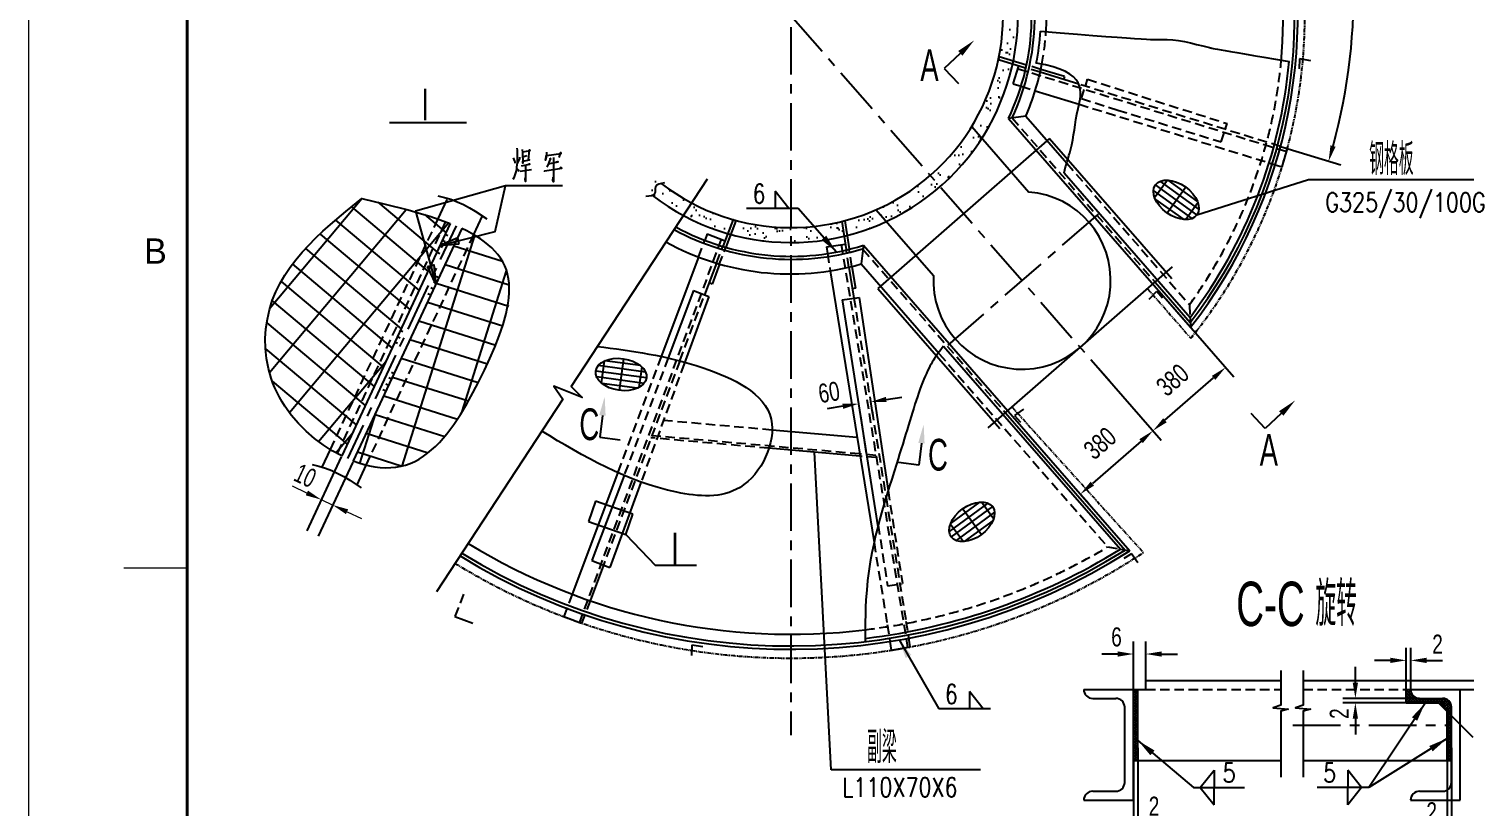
# Model space of a CAD drawing. Extents: x 148 to 221443, y -36682 to 6758.
# Drawn here: x 157403 to 161938, y -20373 to -17916 of the extents above; entities that cross this region are included whole.
import ezdxf
from ezdxf.enums import TextEntityAlignment as Align

# ---------------------------------------------------------------- set-up
doc = ezdxf.new("R2010")
doc.units = 0
doc.header["$LTSCALE"] = 10
doc.header["$MEASUREMENT"] = 0
for name, pattern in [('CENTERX2', [4, 2.5, -0.5, 0.5, -0.5]), ('HIDDENX2', [0.75, 0.5, -0.25]), ('PHANTOM', [2.5, 1.25, -0.25, 0.25, -0.25, 0.25, -0.25])]:
    doc.linetypes.add(name, pattern=pattern)
for name, color, linetype in [('2', 4, 'Continuous'), ('3', 255, 'Continuous'), ('6', 4, 'PHANTOM'), ('9', 6, 'Continuous'), ('CENTER', 1, 'CENTERX2'), ('HIDDEN', 7, 'HIDDENX2')]:
    doc.layers.add(name, color=color, linetype=linetype)
doc.layers.add('2（细实线）', color=3, linetype='Continuous', lineweight=20)
doc.layers.add('图框层', color=7, linetype='Continuous', lineweight=15)
doc.styles.add('BIG', font='bsfb.shx', dxfattribs={"width": 0.7, "bigfont": 'bsf.shx'})
doc.styles.add('HZ', font='ROMS.SHX', dxfattribs={"width": 0.75, "bigfont": 'GBCBIG.SHX'})
doc.styles.get("Standard").update_dxf_attribs({"font": 'wison_e.shx', "width": 0.75, "bigfont": 'wison_c.shx'})
doc.styles.add('XW', font='ROMANS.shx', dxfattribs={"width": 0.85})
doc.dimstyles.new('DIM1', dxfattribs={"dimscale": 20, "dimtxt": 3, "dimasz": 2.5, "dimexe": 2, "dimexo": 0, "dimgap": 1, "dimtad": 0, "dimdec": 0, "dimzin": 0, "dimdsep": 46, "dimtxsty": 'Standard', "dimcen": 2, "dimclrd": 3, "dimclre": 3, "dimclrt": 3, "dimadec": 0, "dimazin": 0, "dimtfac": 0.666667, "dimtdec": 0, "dimtofl": 0, "dimtmove": 2, "dimatfit": 1, "dimfxl": 2, "dimtvp": 1.333333, "dimtolj": 1, "dimtzin": 0, "dimarcsym": 0})
doc.dimstyles.new('S-1', dxfattribs={"dimtxt": 3, "dimasz": 2.5, "dimexe": 1.25, "dimexo": 0, "dimgap": 1, "dimtad": 1, "dimdec": 0, "dimdsep": 46, "dimtxsty": 'BIG', "dimcen": 0, "dimclrd": 3, "dimclre": 3, "dimclrt": 3, "dimadec": 0, "dimazin": 2, "dimtfac": 1, "dimtdec": 0, "dimtmove": 2, "dimatfit": 3, "dimfxl": 1.25, "dimarcsym": 1})

# ---------------------------------------------------------------- blocks, each defined once
blk = doc.blocks.new('*D1659')
at = {"layer": '2', "color": 3, "lineweight": -2}
for p, q in [((161227.3, -17237.4), (161493.4, -17130.1)), ((161354.9, -18287.6), (161544.7, -18346.1))]:
    blk.add_line(p, q, dxfattribs=at)
blk.add_arc((159806.6, -17810.4), 1778.8, 344.4829, 20.355, dxfattribs=at)
at = {"layer": '2', "color": 3}
for points in [[(161482.1, -17188.7), (161466.6, -17194.7), (161456.3, -17145)], [(161512.6, -18284), (161528.6, -18288.6), (161506.5, -18334.3)]]:
    blk.add_solid(points, dxfattribs=at)
at = {"layer": 'Defpoints', "color": 0}
for p in [(161227.3, -17237.4), (160544.3, -17512.9), (161580.9, -17937.5), (160891.3, -18144.7), (161354.9, -18287.6)]:
    blk.add_point(p, dxfattribs=at)
at = {"layer": '2', "color": 3, "insert": (161663.7, -17732), "char_height": 60, "attachment_point": 5, "rotation": 272.419}
blk.add_mtext('1500', dxfattribs=at)
blk = doc.blocks.new('*D1660')
at = {"layer": '2', "color": 3, "lineweight": -2}
for p, q in [((160993.6, -18769.6), (161207.6, -19014.9)), ((160764.5, -18969.4), (160978.5, -19214.7)), ((160989.9, -19151.7), (161143.6, -19017.6))]:
    blk.add_line(p, q, dxfattribs=at)
at = {"layer": '2', "color": 3}
for points in [[(161149.1, -19023.9), (161138.2, -19011.4), (161181.3, -18984.8)], [(160984.4, -19145.4), (160995.4, -19158), (160952.2, -19184.6)]]:
    blk.add_solid(points, dxfattribs=at)
at = {"layer": 'Defpoints', "color": 0}
for p in [(160993.6, -18769.6), (160764.5, -18969.4), (161181.3, -18984.8)]:
    blk.add_point(p, dxfattribs=at)
at = {"layer": '2', "color": 3, "insert": (161014.2, -19024.4), "char_height": 60, "attachment_point": 5, "rotation": 41.0923}
blk.add_mtext('\\A1;380', dxfattribs=at)
blk = doc.blocks.new('*D1661')
at = {"layer": '2', "color": 3, "lineweight": -2}
for p, q in [((160914.5, -19217.5), (160760.8, -19351.5)), ((160952.2, -19184.6), (160978.5, -19214.7)), ((160723.1, -19384.4), (160749.4, -19414.5))]:
    blk.add_line(p, q, dxfattribs=at)
at = {"layer": '2', "color": 3}
for points in [[(160920, -19223.7), (160909.1, -19211.2), (160952.2, -19184.6)], [(160755.3, -19345.3), (160766.3, -19357.8), (160723.1, -19384.4)]]:
    blk.add_solid(points, dxfattribs=at)
at = {"layer": 'Defpoints', "color": 0}
for p in [(160952.2, -19184.6), (160723.1, -19384.4), (160723.1, -19384.4)]:
    blk.add_point(p, dxfattribs=at)
at = {"layer": '2', "color": 3, "insert": (160785.1, -19224.2), "char_height": 60, "attachment_point": 5, "rotation": 41.0923}
blk.add_mtext('\\A1;380', dxfattribs=at)
blk = doc.blocks.new('*D1664')
at = {"layer": '2', "color": 3, "lineweight": -2}
for p, q in [((160110.2, -19085.9), (160159.6, -19078.2)), ((159973, -19107.5), (159923.6, -19115.2)), ((160022.4, -19099.7), (160028.6, -19139.2)), ((160060.8, -19093.7), (160067, -19133.2))]:
    blk.add_line(p, q, dxfattribs=at)
at = {"layer": '2', "color": 3}
for points in [[(160108.9, -19077.7), (160111.5, -19094.2), (160060.8, -19093.7)], [(159974.3, -19115.7), (159971.7, -19099.3), (160022.4, -19099.7)]]:
    blk.add_solid(points, dxfattribs=at)
at = {"layer": 'Defpoints', "color": 0}
for p in [(160022.4, -19099.7), (160022.4, -19099.7), (160060.8, -19093.7)]:
    blk.add_point(p, dxfattribs=at)
at = {"layer": '2', "color": 3, "insert": (159929.6, -19063.3), "char_height": 60, "attachment_point": 5, "rotation": 8.9293}
blk.add_mtext('\\A1;60', dxfattribs=at)
blk = doc.blocks.new('*D1674')
at = {"layer": '2', "color": 3, "lineweight": -2}
for p, q in [((161880.4, -20211), (161880.4, -20466.9)), ((161894.4, -20185.5), (161894.4, -20466.9)), ((161830.4, -20426.9), (161780.4, -20426.9)), ((161944.4, -20426.9), (161994.4, -20426.9))]:
    blk.add_line(p, q, dxfattribs=at)
at = {"layer": '2', "color": 3}
for points in [[(161830.4, -20435.2), (161830.4, -20418.6), (161880.4, -20426.9)], [(161944.4, -20418.6), (161944.4, -20435.2), (161894.4, -20426.9)]]:
    blk.add_solid(points, dxfattribs=at)
at = {"layer": 'Defpoints', "color": 0}
for p in [(161880.4, -20211), (161894.4, -20185.5), (161894.4, -20426.9)]:
    blk.add_point(p, dxfattribs=at)
at = {"layer": '2', "color": 3, "insert": (161832, -20386.8), "char_height": 60, "attachment_point": 5}
blk.add_mtext('\\A1;2', dxfattribs=at)
blk = doc.blocks.new('*D1675')
at = {"layer": '2', "color": 3, "lineweight": -2}
for p, q in [((161751.4, -20001), (161751.4, -19869.1)), ((161765.7, -20005.1), (161765.7, -19869.1)), ((161701.4, -19909.1), (161651.4, -19909.1)), ((161815.7, -19909.1), (161865.7, -19909.1))]:
    blk.add_line(p, q, dxfattribs=at)
at = {"layer": '2', "color": 3}
for points in [[(161701.4, -19917.4), (161701.4, -19900.7), (161751.4, -19909.1)], [(161815.7, -19900.7), (161815.7, -19917.4), (161765.7, -19909.1)]]:
    blk.add_solid(points, dxfattribs=at)
at = {"layer": 'Defpoints', "color": 0}
for p in [(161765.7, -19909.1), (161751.4, -20001), (161765.7, -20005.1)]:
    blk.add_point(p, dxfattribs=at)
at = {"layer": '2', "color": 3, "insert": (161850.4, -19857.8), "char_height": 60, "attachment_point": 5}
blk.add_mtext('\\A1;2', dxfattribs=at)
blk = doc.blocks.new('*D1676')
at = {"layer": '2', "color": 3, "lineweight": -2}
for p, q in [((161591.1, -19979), (161591.1, -19929)), ((161793.4, -20029), (161551.1, -20029)), ((161759.8, -20043), (161551.1, -20043)), ((161591.1, -20093), (161591.1, -20143))]:
    blk.add_line(p, q, dxfattribs=at)
at = {"layer": '2', "color": 3}
for points in [[(161582.7, -19979), (161599.4, -19979), (161591.1, -20029)], [(161599.4, -20093), (161582.7, -20093), (161591.1, -20043)]]:
    blk.add_solid(points, dxfattribs=at)
at = {"layer": 'Defpoints', "color": 0}
for p in [(161793.4, -20029), (161591.1, -20043), (161759.8, -20043)]:
    blk.add_point(p, dxfattribs=at)
at = {"layer": '2', "color": 3, "insert": (161540.2, -20077.1), "char_height": 60, "attachment_point": 5, "rotation": 90}
blk.add_mtext('\\A1;2', dxfattribs=at)
blk = doc.blocks.new('*D1677')
at = {"layer": '2', "color": 3, "lineweight": -2}
for p, q in [((160890.9, -20211), (160890.9, -20466.9)), ((160904.9, -20185.5), (160904.9, -20466.9)), ((160840.9, -20426.9), (160790.9, -20426.9)), ((160954.9, -20426.9), (161004.9, -20426.9))]:
    blk.add_line(p, q, dxfattribs=at)
at = {"layer": '2', "color": 3}
for points in [[(160840.9, -20435.2), (160840.9, -20418.6), (160890.9, -20426.9)], [(160954.9, -20418.6), (160954.9, -20435.2), (160904.9, -20426.9)]]:
    blk.add_solid(points, dxfattribs=at)
at = {"layer": 'Defpoints', "color": 0}
for p in [(160890.9, -20211), (160904.9, -20185.5), (160904.9, -20426.9)]:
    blk.add_point(p, dxfattribs=at)
at = {"layer": '2', "color": 3, "insert": (160955.5, -20369.1), "char_height": 60, "attachment_point": 5}
blk.add_mtext('\\A1;2', dxfattribs=at)
blk = doc.blocks.new('*D1678')
at = {"layer": '2', "color": 3, "lineweight": -2}
for p, q in [((160890.9, -20001), (160890.9, -19849.1)), ((160929.8, -19973), (160929.8, -19849.1)), ((160840.9, -19889.1), (160790.9, -19889.1)), ((160979.8, -19889.1), (161029.8, -19889.1))]:
    blk.add_line(p, q, dxfattribs=at)
at = {"layer": '2', "color": 3}
for points in [[(160840.9, -19897.4), (160840.9, -19880.8), (160890.9, -19889.1)], [(160979.8, -19880.8), (160979.8, -19897.4), (160929.8, -19889.1)]]:
    blk.add_solid(points, dxfattribs=at)
at = {"layer": 'Defpoints', "color": 0}
for p in [(160929.8, -19889.1), (160929.8, -19973), (160890.9, -20001)]:
    blk.add_point(p, dxfattribs=at)
at = {"layer": '2', "color": 3, "insert": (160837, -19835.5), "char_height": 60, "attachment_point": 5}
blk.add_mtext('\\A1;6', dxfattribs=at)
blk = doc.blocks.new('*D1679')
at = {"layer": '2', "color": 3, "lineweight": -2}
for p, q in [((162192.4, -19923), (162192.4, -19873)), ((161751.4, -19973), (162232.4, -19973)), ((161922.4, -20001), (162232.4, -20001)), ((162192.4, -20051), (162192.4, -20101))]:
    blk.add_line(p, q, dxfattribs=at)
at = {"layer": '2', "color": 3}
for points in [[(162184.1, -19923), (162200.8, -19923), (162192.4, -19973)], [(162200.8, -20051), (162184.1, -20051), (162192.4, -20001)]]:
    blk.add_solid(points, dxfattribs=at)
at = {"layer": 'Defpoints', "color": 0}
for p in [(161751.4, -19973), (161922.4, -20001), (162192.4, -20001)]:
    blk.add_point(p, dxfattribs=at)
at = {"layer": '2', "color": 3, "insert": (162145.5, -19911.7), "char_height": 60, "attachment_point": 5, "rotation": 90}
blk.add_mtext('\\A1;6', dxfattribs=at)
blk = doc.blocks.new('a2')
blk.add_line((15326.09, 9916.74), (15336.09, 9916.74))
at = {"layer": '图框层', "ltscale": 10}
blk.add_lwpolyline([(15311.09, 10126.74), (15905.09, 10126.74), (15905.09, 9706.74), (15311.09, 9706.74)], close=True, dxfattribs=at)
at = {"layer": '图框层', "ltscale": 10, "const_width": 0.5}
blk.add_lwpolyline([(15336.09, 10116.74), (15895.09, 10116.74), (15895.09, 9716.74), (15336.09, 9716.74)], close=True, dxfattribs=at)
at = {"style": 'HZ'}
blk.add_text('B', height=4, dxfattribs=at).set_placement((15331.09, 9966.74), align=Align.MIDDLE)
blk = doc.blocks.new('*D29')
at = {"layer": '2（细实线）', "color": 3, "lineweight": -2}
for p, q in [((21069.56, 8263.46), (21067.29, 8264.52)), ((21071.82, 8262.41), (21072.35, 8263.54)), ((21071.82, 8262.41), (21073.64, 8261.56)), ((21073.64, 8261.56), (21074.17, 8262.69)), ((21075.9, 8260.5), (21078.17, 8259.44))]:
    blk.add_line(p, q, dxfattribs=at)
at = {"layer": '2（细实线）', "color": 3}
for points in [[(21069.38, 8263.09), (21069.74, 8263.84), (21071.82, 8262.41)], [(21076.08, 8260.88), (21075.73, 8260.12), (21073.64, 8261.56)]]:
    blk.add_solid(points, dxfattribs=at)
at = {"layer": 'Defpoints', "color": 0}
for p in [(21071.82, 8262.41), (21073.64, 8261.56), (21073.64, 8261.56)]:
    blk.add_point(p, dxfattribs=at)
at = {"layer": '2（细实线）', "color": 3, "insert": (21069.3, 8266.19), "char_height": 3, "attachment_point": 5, "rotation": 334.9694, "style": 'BIG'}
blk.add_mtext('10', dxfattribs=at)
blk = doc.blocks.new('4444')
at = {"layer": '2（细实线）', "lineweight": -3}
for points in [[(19975.23, 8295.12), (19975.32, 8294.82), (19975.29, 8294.74), (19975.29, 8293.52), (19975.29, 8292.93), (19975.23, 8292.51), (19975.21, 8292.17), (19975.18, 8291.79), (19975.1, 8291.41), (19975.01, 8291.07), (19974.88, 8290.78), (19974.77, 8290.48), (19974.6, 8290.19)], [(19976.08, 8294.95), (19976.14, 8294.4), (19976.22, 8292.8), (19976.19, 8293.1), (19977.23, 8293.31), (19977.12, 8293.31), (19977.26, 8294.87), (19977.29, 8294.7), (19976.16, 8294.49)], [(19976.19, 8293.77), (19976.85, 8293.98)], [(19979.92, 8294.53), (19979.92, 8294.19), (19979.92, 8293.98), (19979.89, 8293.69), (19979.78, 8293.26), (19979.81, 8293.52), (19979.87, 8293.81), (19979.92, 8293.98), (19982.25, 8294.32), (19982.14, 8294.44), (19981.87, 8293.69)], [(19974.69, 8293.6), (19974.9, 8293.1), (19974.93, 8292.97), (19974.96, 8292.76)], [(19975.21, 8292), (19975.48, 8291.71), (19975.59, 8291.45)], [(19975.7, 8293.73), (19975.7, 8293.47), (19975.29, 8292.72)], [(19975.78, 8291.49), (19977.56, 8291.79)], [(19975.97, 8292.34), (19977.31, 8292.63), (19977.18, 8292.63), (19976.99, 8292.55)], [(19976.6, 8292.42), (19976.6, 8289.89), (19976.58, 8290.23), (19976.6, 8290.53)], [(19979.51, 8291.62), (19979.62, 8291.49), (19979.7, 8291.58), (19982.36, 8292), (19982.25, 8292.08), (19982.03, 8291.96)], [(19980.47, 8293.64), (19980.55, 8293.35), (19980.47, 8293.31), (19980.25, 8292.72), (19980.11, 8292.38), (19980.09, 8292.29), (19980, 8292.13)], [(19980.36, 8292.76), (19980.47, 8292.72), (19981.76, 8292.97), (19981.67, 8293.01), (19981.43, 8292.93)], [(19981.02, 8293.69), (19981.02, 8289.85), (19980.96, 8290.06), (19980.99, 8290.57)], [(19936.28, 8269.91), (19950.81, 8287.2)], [(19982.44, 8289.18), (19973.46, 8289.18), (19959.25, 8285.2), (19962.47, 8273.69)], [(19964.21, 8287.05), (19962.77, 8283.98), (19962.14, 8282.63)], [(19962.77, 8287.64), (19963.82, 8287.37), (19964.85, 8287.07), (19965.86, 8286.7), (19966.83, 8286.26), (19967.77, 8285.74), (19968.69, 8285.18), (19970.5, 8283.98)], [(19963.11, 8279.78), (19971.83, 8281.98), (19973.46, 8289.18)], [(19936.21, 8259.77), (19957.81, 8285.47)], [(19949.17, 8285.88), (19961.22, 8275.75)], [(19953.31, 8286.6), (19962.64, 8278.78), (19963.12, 8278.55)], [(19939.35, 8253.44), (19964.48, 8283.36)], [(19946.65, 8283.78), (19959.81, 8272.73)], [(19960.68, 8284.66), (19964.06, 8281.82)], [(19965.66, 8282.88), (19963.18, 8277.58)], [(19963.98, 8283.55), (19963.3, 8282.09)], [(19969.79, 8284.46), (19968.42, 8281.51), (19967.79, 8280.17)], [(19944.19, 8281.6), (19958.39, 8269.68)], [(19950.11, 8247.22), (19957.14, 8245), (19968.64, 8281.38)], [(19961.82, 8281.94), (19961.18, 8280.57)], [(19962.98, 8281.4), (19962.34, 8280.03)], [(19966.17, 8280.03), (19965.93, 8281.01), (19963.11, 8279.78), (19966.17, 8280.03)], [(19963.58, 8280.57), (19963.49, 8280.61), (19963.93, 8280.4)], [(19964.36, 8281.32), (19963.92, 8281.52)], [(19941.91, 8279.31), (19956.98, 8266.66)], [(19960.86, 8279.88), (19960.22, 8278.51)], [(19962.02, 8279.34), (19961.37, 8277.97)], [(19963.5, 8279.49), (19963.06, 8279.69)], [(19965.29, 8279.73), (19972.97, 8277.31)], [(19967.47, 8279.48), (19966.83, 8278.11)], [(19939.77, 8276.87), (19955.56, 8263.61)], [(19958.93, 8275.76), (19958.29, 8274.38)], [(19959.9, 8277.82), (19959.25, 8276.45)], [(19961.05, 8277.28), (19960.41, 8275.91)], [(19961.17, 8276.47), (19962.14, 8276.74), (19962.47, 8273.69), (19961.17, 8276.47)], [(19962.54, 8276.2), (19961.9, 8274.83)], [(19963.92, 8276.78), (19974.04, 8273.59)], [(19966.51, 8277.42), (19965.86, 8276.05)], [(19966.65, 8253.62), (19973.65, 8275.77)], [(19938.04, 8274.11), (19954.14, 8260.59)], [(19957.97, 8273.7), (19957.33, 8272.32)], [(19961.26, 8273.46), (19958.05, 8266.58)], [(19960.09, 8275.22), (19959.45, 8273.85)], [(19962.46, 8273.89), (19962.54, 8273.85), (19962.11, 8274.05)], [(19962.53, 8274.97), (19962.97, 8274.76)], [(19962.53, 8273.82), (19974, 8270.2)], [(19965.54, 8275.36), (19964.9, 8273.98)], [(19957.01, 8271.64), (19956.37, 8270.26)], [(19958.17, 8271.1), (19957.52, 8269.72)], [(19959.13, 8273.16), (19958.49, 8271.78)], [(19961.21, 8272.24), (19961.69, 8272.02)], [(19961.68, 8273.14), (19962.12, 8272.93)], [(19963.62, 8271.24), (19962.98, 8269.86)], [(19964.58, 8273.3), (19963.94, 8271.92)], [(19936.64, 8271.04), (19952.72, 8257.54)], [(19956.05, 8269.57), (19955.4, 8268.2)], [(19957.2, 8269.04), (19956.56, 8267.66)], [(19961.15, 8270.87), (19973.03, 8267.12)], [(19962.66, 8269.17), (19962.01, 8267.8)], [(19935.78, 8267.56), (19951.31, 8254.52)], [(19955.08, 8267.51), (19954.44, 8266.14)], [(19956.24, 8266.97), (19955.6, 8265.6)], [(19959.77, 8267.9), (19971.92, 8264.07)], [(19961.69, 8267.11), (19961.05, 8265.74)], [(19954.12, 8265.45), (19953.48, 8264.08)], [(19955.28, 8264.91), (19954.64, 8263.54)], [(19956.42, 8264.32), (19955.98, 8264.53)], [(19956.5, 8265.4), (19956.41, 8265.45), (19956.85, 8265.24)], [(19957.41, 8265.21), (19956.76, 8263.83)], [(19957.28, 8266.16), (19956.84, 8266.36)], [(19958.39, 8264.96), (19970.61, 8261.1)], [(19960.73, 8265.05), (19960.09, 8263.68)], [(19935.61, 8263.46), (19949.89, 8251.47)], [(19953.16, 8263.39), (19952.52, 8262.01)], [(19956.12, 8262.46), (19952.91, 8255.59)], [(19954.31, 8262.85), (19953.67, 8261.48)], [(19959.77, 8262.99), (19959.13, 8261.61)], [(19943.96, 8248.86), (19954.57, 8261.49)], [(19952.19, 8261.33), (19951.55, 8259.95)], [(19953.35, 8260.79), (19952.71, 8259.41)], [(19955.45, 8259.81), (19955.89, 8259.6)], [(19957.01, 8261.99), (19969.16, 8258.15)], [(19958.8, 8260.93), (19958.16, 8259.55)], [(19936.64, 8258.38), (19948.48, 8248.45)], [(19951.23, 8259.27), (19950.59, 8257.89)], [(19952.39, 8258.73), (19951.75, 8257.35)], [(19954.6, 8257.97), (19955.04, 8257.77)], [(19955.37, 8258.73), (19955.46, 8258.69), (19955.03, 8258.89)], [(19955.63, 8259.04), (19967.61, 8255.26)], [(19957.84, 8258.87), (19957.2, 8257.49)], [(19950.27, 8257.2), (19949.63, 8255.83)], [(19951.43, 8256.67), (19950.78, 8255.29)], [(19954.13, 8257.08), (19954.61, 8256.85)], [(19954.25, 8256.08), (19965.88, 8252.4)], [(19956.88, 8256.8), (19956.24, 8255.43)], [(19948.34, 8253.08), (19947.7, 8251.71)], [(19949.31, 8255.14), (19948.66, 8253.77)], [(19950.46, 8254.6), (19949.82, 8253.23)], [(19950.49, 8245.42), (19953.04, 8253.5)], [(19952.27, 8254.21), (19951.63, 8252.84)], [(19952.87, 8253.13), (19963.87, 8249.66)], [(19955.92, 8254.74), (19955.27, 8253.37)], [(19947.38, 8251.02), (19946.74, 8249.64)], [(19950.99, 8251.46), (19948.51, 8246.17)], [(19949.5, 8252.54), (19948.86, 8251.17)], [(19954.95, 8252.68), (19954.31, 8251.31)], [(19946.42, 8248.96), (19945.79, 8247.61)], [(19946.69, 8247.07), (19949.26, 8250.13)], [(19947.58, 8248.42), (19946.9, 8246.96)], [(19948.54, 8250.48), (19947.9, 8249.11)], [(19951.48, 8250.16), (19961.26, 8247.08)], [(19953.03, 8248.56), (19952.39, 8247.18)], [(19953.99, 8250.62), (19953.35, 8249.24)], [(19947.55, 8246.47), (19942.09, 8234.78)], [(19945.79, 8247.61), (19944.49, 8244.82)], [(19952.07, 8246.5), (19951.44, 8245.15), (19949.98, 8242.04)], [(19942.96, 8245.22), (19944.01, 8244.95), (19945.04, 8244.65), (19946.05, 8244.28), (19947.02, 8243.83), (19947.96, 8243.32), (19948.88, 8242.76), (19950.69, 8241.56)], [(19949.36, 8245.62), (19943.9, 8233.93)]]:
    blk.add_lwpolyline(points, dxfattribs=at)
for points in [[(19964.73, 8283.26), (19947.61, 8246.59), (19946.13, 8247.4), (19944.69, 8248.33), (19943.31, 8249.36), (19942.01, 8250.5), (19940.78, 8251.73), (19939.66, 8253.04), (19938.66, 8254.42), (19938.21, 8255.13), (19937.79, 8255.85), (19937.41, 8256.59), (19937.06, 8257.33), (19936.75, 8258.09), (19936.48, 8258.85), (19936.05, 8260.4), (19935.75, 8261.96), (19935.59, 8263.53), (19935.56, 8265.1), (19935.66, 8266.65), (19935.88, 8268.17), (19936.21, 8269.66), (19936.66, 8271.1), (19937.22, 8272.49), (19937.88, 8273.82), (19938.63, 8275.11), (19939.46, 8276.35), (19940.38, 8277.55), (19941.36, 8278.71), (19942.41, 8279.84), (19943.5, 8280.95), (19944.65, 8282.03), (19945.84, 8283.09), (19948.29, 8285.16), (19950.81, 8287.2), (19954.5, 8286.32), (19958.1, 8285.39), (19959.85, 8284.9), (19961.54, 8284.39), (19963.17, 8283.84)], [(19966.57, 8282.47), (19949.44, 8245.79), (19950.3, 8245.48), (19951.16, 8245.23), (19952.01, 8245.02), (19952.86, 8244.87), (19953.71, 8244.77), (19954.54, 8244.73), (19955.35, 8244.74), (19956.15, 8244.81), (19956.94, 8244.95), (19957.69, 8245.15), (19958.43, 8245.41), (19959.15, 8245.73), (19959.84, 8246.1), (19960.52, 8246.53), (19961.17, 8247.01), (19961.81, 8247.53), (19962.43, 8248.1), (19963.03, 8248.72), (19963.62, 8249.37), (19964.19, 8250.06), (19965.29, 8251.53), (19966.34, 8253.12), (19967.35, 8254.79), (19968.31, 8256.53), (19969.25, 8258.32), (19970.15, 8260.13), (19971, 8261.94), (19971.79, 8263.76), (19972.49, 8265.56), (19973.09, 8267.32), (19973.56, 8269.05), (19973.74, 8269.89), (19973.88, 8270.71), (19973.99, 8271.52), (19974.04, 8272.31), (19974.06, 8273.08), (19974.02, 8273.83), (19973.93, 8274.55), (19973.79, 8275.25), (19973.6, 8275.93), (19973.35, 8276.57), (19973.04, 8277.19), (19972.68, 8277.78), (19972.26, 8278.34), (19971.8, 8278.89), (19971.29, 8279.4), (19970.74, 8279.9), (19970.14, 8280.38), (19969.5, 8280.83), (19968.82, 8281.27), (19968.11, 8281.68), (19967.35, 8282.08)]]:
    blk.add_lwpolyline(points, close=True, dxfattribs=at)
at = {"layer": '2（细实线）', "transparency": 33554559}
for points in [[(19966.17, 8280.03), (19965.93, 8281.01), (19966.17, 8280.03), (19963.11, 8279.78)], [(19961.17, 8276.47), (19962.14, 8276.74), (19961.17, 8276.47), (19962.47, 8273.69)]]:
    blk.add_solid(points, dxfattribs=at)
at = {"layer": '2（细实线）'}
dim = blk.add_linear_dim(base=(19946.2, 8238.84), p1=(19944.38, 8239.69), p2=(19946.2, 8238.84), angle=334.9694, text='10', dimstyle='S-1', dxfattribs=at)
dim.commit()
dim.dimension.update_dxf_attribs({"geometry": '*D29', "text_midpoint": (19941.86, 8243.48), "dimtype": 129, "insert": (-1127.44, -22.72)})

msp = doc.modelspace()

# ---------------------------------------------------------------- hatches: boundary and pattern name
at = {"layer": '2', "linetype": 'Continuous'}
h = msp.add_hatch(dxfattribs=at)
h.set_pattern_fill('ANSI37', color=256, scale=50, style=0)
h.set_pattern_definition([(45, (144189.394, -12530.2577), (-4.4194174, 4.4194174), []), (135, (144189.394, -12530.2577), (-4.4194174, -4.4194174), [])])
h.paths.add_polyline_path([(160890.8908, -20225.0059), (160904.8908, -20225.0059), (160904.8908, -20001.0059), (160890.8908, -20001.0059)])
h = msp.add_hatch(dxfattribs=at)
h.set_pattern_fill('ANSI37', color=256, scale=50, style=0)
h.set_pattern_definition([(135, (180467.064, -6111.042), (4.4194174, 4.4194174), []), (45, (180467.064, -6111.042), (4.4194174, -4.4194174), [])])
h.paths.add_polyline_path([(161793.3828, -20029.0059, -0.414213562), (161765.3828, -20001.0059), (161751.3828, -20001.0059), (161751.3828, -20043.0059), (161853.3828, -20043.0059), (161880.3828, -20070.0059), (161894.3828, -20084.0059), (161894.3828, -20057.0059, 0.414213562), (161866.3828, -20029.0059)])
h = msp.add_hatch(dxfattribs=at)
h.set_pattern_fill('ANSI37', color=256, scale=50, style=0)
h.set_pattern_definition([(45, (161449.601, -24651.839), (-4.419417, 4.419417), []), (135, (161449.601, -24651.839), (-4.419417, -4.419417), [])])
h.paths.add_polyline_path([(161894.3828, -20084.0059), (161880.3828, -20070.0059), (161880.3828, -20225.0059), (161894.3828, -20225.0059)])
at = {"layer": '6'}
h = msp.add_hatch(dxfattribs=at)
h.set_pattern_fill('AR-SAND', color=256, scale=32, style=0)
h.set_pattern_definition([(37.5, (161153.69, -23674.553), (-2.0158, 61.65836), [0, -48.64, 0, -54.4, 0, -52]), (7.5, (161153.69, -23674.55), (56.6329, 90.3087), [0, -26.24, 0, -43.84, 0, -16.8]), (327.5, (161114.33, -23674.553), (99.65254, 0.1811), [0, -16, 0, -57.6, 0, -75.2]), (317.5, (161114.33, -23674.55), (96.196, 28.0856), [0, -8, 0, -37.76, 0, -43.2])])
edge = h.paths.add_edge_path()
edge.add_arc((159809.2501, -17874.0285), 716.693, 90, 96.3030955)
edge.add_spline(control_points=[(159730.5658, -17161.6679), (159728.5747, -17169.7223), (159727.8858, -17183.6034), (159753.5432, -17189.1891), (159753.1661, -17200.7384), (159751.4604, -17206.7985)], knot_values=[12.769647276, 12.769647276, 12.769647276, 12.769647276, 39.608944019, 64.550574494, 85.859124621, 85.859124621, 85.859124621, 85.859124621], degree=3, periodic=0)
edge.add_arc((159809.2501, -17874.0285), 669.7279, 90, 94.9501081, ccw=False)
edge.add_line((159809.2501, -17204.3006), (159809.2501, -17157.3355))
h.paths.add_polyline_path([(159809.2501, -17157.3355), (159809.2501, -17204.3006, -0.151884831), (160189.0255, -17322.389), (160219.6885, -17286.5005, 0.153635957)])
h.paths.add_polyline_path([(160227.5535, -17292.0739), (160196.9304, -17327.9155, -0.065777786), (160325.4634, -17447.3445), (160362.1496, -17418.012, 0.064565873)])
h.paths.add_polyline_path([(160362.1496, -17418.012), (160325.4634, -17447.3445, -0.050855874), (160400.9647, -17560.326), (160444.742, -17542.6694, 0.052304462)])
h.paths.add_polyline_path([(160449.1412, -17551.2465), (160405.4211, -17568.8801, -0.118824638), (160478.978, -17874.0285), (160525.9431, -17874.0285, 0.117330861)])
h.paths.add_polyline_path([(160525.9431, -17874.0285), (160478.978, -17874.0285, -0.048744241), (160466.3081, -18003.6829), (160511.4185, -18017.5845, 0.050459645)])
h.paths.add_polyline_path([(160509.4242, -18027.0155), (160464.3727, -18013.132, -0.085480443), (160380.0984, -18224.2679), (160412.3405, -18261.2376, 0.089145667)])
h.paths.add_polyline_path([(160412.3405, -18261.2376), (160380.0984, -18224.2679, -0.07596638), (160249.4448, -18378.7701), (160280.3138, -18414.1654, 0.070828112)])
h.paths.add_polyline_path([(160280.3138, -18414.1654), (160249.4448, -18378.7701, -0.075959463), (160078.6281, -18487.1932), (160110.8699, -18524.1626, 0.070821693)])
h.paths.add_polyline_path([(160078.6281, -18487.1932, -0.039325983), (159979.2988, -18521.8085), (159986.4745, -18568.4638, 0.0461599), (160110.8699, -18524.1626)])
h.paths.add_polyline_path([(159969.9522, -18524.1903, -0.060653156), (159809.2501, -18543.7564), (159809.2501, -18590.7216, 0.059174631), (159977.1185, -18570.7846)])
h.paths.add_polyline_path([(159809.2501, -18543.7564, -0.065464607), (159636.1149, -18520.9904), (159619.2392, -18565.0747, 0.067183329), (159809.2501, -18590.7216)])
h.paths.add_polyline_path([(159626.8157, -18518.4299, -0.075356233), (159444.0494, -18435.4232), (159418.2846, -18474.6906, 0.073939576), (159609.9621, -18562.4566)])
edge = h.paths.add_edge_path()
edge.add_arc((159809.2501, -17874.0285), 669.7279, 228.358282, 236.9550313, ccw=False)
edge.add_spline(control_points=[(159364.2356, -18374.5259), (159357.0108, -18376.4227), (159345.5035, -18382.3488), (159351.8242, -18406.4732), (159342.2111, -18411.5773), (159336.6968, -18412.8628)], knot_values=[14.843814416, 14.843814416, 14.843814416, 14.843814416, 39.608944019, 64.550574494, 84.259978709, 84.259978709, 84.259978709, 84.259978709], degree=3, periodic=0)
edge.add_arc((159809.2501, -17874.0285), 716.693, 228.7495019, 236.940265)
edge.add_line((159418.2846, -18474.6906), (159444.0494, -18435.4232))

# ---------------------------------------------------------------- linework, layer by layer
for p, q in [((160466.3081, -18003.6829), (160464.3727, -18013.132)), ((160464.3727, -18013.132), (160549.7386, -18039.4391)), ((160466.3081, -18003.6829), (160552.5658, -18030.2648)), ((160511.0146, -18090.405), (160529.2295, -18032.9974)), ((160672.5631, -18067.2442), (160597.9839, -18044.2612)), ((161415.1457, -18011.1376), (161413.2934, -18043.1708)), ((161450.0254, -18017.0205), (161415.1457, -18011.1376)), ((160511.0479, -18090.3002), (160535.6654, -18097.8866)), ((160717.9761, -18091.2845), (160595.8958, -18053.6633)), ((160672.5631, -18067.2442), (160669.7359, -18076.4184)), ((160580.3605, -18111.6602), (160718.7819, -18154.3172)), ((160380.0984, -18224.2679), (160560.6668, -18431.3134)), ((160550.8688, -18191.9621), (160496.2758, -18199.2781)), ((160496.2758, -18199.2781), (161070.8421, -18858.0943)), ((160550.8688, -18191.9621), (160680.36, -18340.4877)), ((160625.9882, -18262.8101), (160083.359, -18736.0474)), ((160625.9882, -18262.8101), (161011.2578, -18704.5726)), ((161354.8864, -18287.56), (161377.303, -18294.468)), ((161359.633, -18351.8071), (161377.303, -18294.468)), ((161338.2918, -18345.2305), (161359.633, -18351.8071)), ((160671.6162, -18371.1174), (161069.1417, -18826.933)), ((160078.6281, -18487.1932), (160259.1811, -18694.2211)), ((159626.8157, -18518.4299), (159594.4154, -18603.0691)), ((159635.7813, -18521.862), (159603.8461, -18605.2859)), ((159626.8157, -18518.4299), (159635.7813, -18521.862)), ((159969.9522, -18524.1903), (159979.4406, -18522.7309)), ((159969.9522, -18524.1903), (159983.5313, -18612.4796)), ((159979.2988, -18521.8085), (159993.0198, -18611.0202)), ((159545.2583, -18563.6526), (159537.5004, -18583.9185)), ((159545.2583, -18563.6526), (159601.2935, -18585.1031)), ((159517.4016, -18636.4234), (159399.9683, -18950.1773)), ((159921.6036, -18604.5332), (159980.9063, -18595.4123)), ((159921.6036, -18604.5332), (159924.8008, -18625.3205)), ((160038.5356, -18599.4511), (160030.5457, -18658.4485)), ((160038.5356, -18599.4511), (160879.4137, -19563.629)), ((159574.2345, -18655.7876), (159536.8763, -18755.5976)), ((159583.4759, -18658.4989), (159560.2371, -18721.6696)), ((159933.2191, -18680.0179), (160071.6821, -19537.562)), ((159992.1861, -18668.4556), (160007.9776, -18766.2979)), ((160001.5275, -18666.2027), (160012.9728, -18734.8528)), ((160030.5457, -18658.4485), (160277.1318, -18941.192)), ((160431.5242, -19175.4547), (161013.7793, -18667.6589)), ((159560.2371, -18721.6696), (159551.2251, -18718.3614)), ((160958.8595, -18715.5555), (161070.026, -18843.1385)), ((159502.0075, -18742.2497), (159421.9011, -18955.041)), ((159549.8813, -18760.576), (159472.1619, -18973.6666)), ((159502.0075, -18742.2497), (159549.8813, -18760.576)), ((159970.9079, -18771.9993), (160024.5105, -18763.7551)), ((159970.9079, -18771.9993), (160083.4208, -19488.0961)), ((160012.9728, -18734.8528), (160003.5054, -18736.4427)), ((160024.5105, -18763.7551), (160116.2631, -19373.4505)), ((160083.359, -18736.0474), (160468.6278, -19177.809)), ((160940.6885, -18769.6958), (160964.8385, -18743.8505)), ((160964.8385, -18743.8505), (160982.5672, -18765.0617)), ((161069.1417, -18826.933), (161070.8421, -18858.0943)), ((160290.6488, -18917.7438), (160849.2889, -19558.2985)), ((160486.4019, -19127.5948), (160864.3513, -19560.9638)), ((160543.9754, -19116.3916), (160515.0863, -19136.8028)), ((160028.7901, -19137.8912), (160047.0319, -19256.4965)), ((160515.0863, -19136.8028), (160533.6896, -19157.2512)), ((160017.5633, -19205.7421), (159749.6973, -19182.2383)), ((160027.0993, -19264.8017), (159739.8699, -19239.5988)), ((159262.788, -19316.6902), (159119.1011, -19700.5876)), ((159282.5218, -19325.2821), (159202.2826, -19538.426)), ((159335.7324, -19347.7277), (159237.7903, -19616.2644)), ((159202.2826, -19538.426), (159180.8323, -19594.4607)), ((160849.2889, -19558.2985), (160879.4137, -19563.629)), ((160884.1959, -19572.734), (160860.6168, -19587.1647)), ((160904.6072, -19601.6231), (160884.1959, -19572.734)), ((159217.6247, -19608.545), (159175.5585, -19720.9337)), ((159180.8323, -19594.4607), (159237.7903, -19616.2644)), ((158758.5601, -19744.8609), (158748.5804, -19770.9307)), ((159102.4835, -19744.9858), (159092.6985, -19771.1291)), ((159158.6004, -19765.2332), (159148.615, -19791.3178)), ((158748.5804, -19770.9307), (158805.0221, -19791.3178)), ((159496.7025, -19861.2651), (159495.6932, -19893.3359)), ((159531.7248, -19866.2287), (159496.7025, -19861.2651)), ((160121.5223, -19849.4996), (160125.8965, -19877.0692)), ((160180.7749, -19839.2179), (160185.0208, -19866.8238)), ((160125.8965, -19877.0692), (160185.0208, -19866.8238)), ((160929.7794, -19973.0059), (161355.9281, -19973.0059)), ((160929.7794, -20001.0059), (160929.7794, -19973.0059)), ((161426.3107, -19973.0059), (161751.3828, -19973.0059)), ((161751.3828, -20043.0059), (161751.3828, -19973.0059)), ((160733.8908, -20001.0059), (160890.8908, -20001.0059)), ((160761.8908, -20029.0059), (160834.8908, -20029.0059)), ((160890.8908, -20001.0059), (160904.8908, -20001.0059)), ((160890.8908, -20350.1692), (160890.8908, -20001.0059)), ((160904.8908, -20001.0059), (160929.7794, -20001.0059)), ((160904.8908, -20225.0059), (160904.8908, -20001.0059)), ((161751.3828, -20001.0059), (161922.3828, -20001.0059)), ((161793.3828, -20029.0059), (161866.3828, -20029.0059)), ((161922.3828, -20350.1692), (161922.3828, -20001.0059)), ((160862.8908, -20294.1692), (160862.8908, -20057.0059)), ((161751.3828, -20043.0059), (161853.3828, -20043.0059)), ((161853.3828, -20043.0059), (161880.3828, -20070.0059)), ((161880.3828, -20225.0059), (161880.3828, -20070.0059)), ((161894.3828, -20294.1692), (161894.3828, -20057.0059)), ((160890.8908, -20225.0059), (161355.9281, -20225.0059)), ((161426.3107, -20225.0059), (161880.3828, -20225.0059)), ((161880.3828, -20225.0059), (161894.3828, -20225.0059)), ((160733.8908, -20350.1692), (160890.8908, -20350.1692)), ((160761.8908, -20322.1692), (160834.8908, -20322.1692)), ((161765.3828, -20350.1692), (161922.3828, -20350.1692)), ((161793.3828, -20322.1692), (161866.3828, -20322.1692))]:
    msp.add_line(p, q)
msp.add_lwpolyline([(159092.6985, -19771.1291), (159148.615, -19791.3178)])
for centre, radius, start, end in [((159809.2501, -17874.0285), 1600, 322.0450918, 69.9863828), ((159809.2501, -17874.0285), 1590.1981, 322.4519049, 69.6404871), ((159809.2501, -17874.0285), 1554.375, 354.5427731, 68.3202049), ((159809.2501, -17874.0285), 806.8954, 356.3639703, 66.5749594), ((159809.2501, -17874.0285), 760.1261, 334.6663385, 69.9863828), ((159809.9504, -17874.1516), 769.1187, 335.1187572, 69.3233734), ((159809.9504, -17874.1516), 788.4791, 349.0033273, 356.3953783), ((159809.2501, -17874.0285), 806.8954, 336.7950803, 349.0191924), ((159809.2501, -17874.0285), 1579.6689, 322.8983824, 354.7149983), ((160538.7103, -18710.4512), 280, 176.676999, 85.5024752), ((159810.5224, -17870.5035), 763.7765, 241.4870978, 287.3695666), ((159806.923, -17879.7732), 810.1495, 241.0669649, 286.023191), ((159810.4956, -17870.6012), 773.2799, 241.4261825, 286.9080558), ((159809.2501, -17874.0285), 1952.5941, 238.563249, 276.9086827), ((159809.2501, -17874.0285), 2000, 238.5197741, 302.3494603), ((159809.2501, -17874.0285), 1989.7209, 238.5290248, 302.0241058), ((159809.2501, -17874.0285), 1979.5066, 276.8087702, 301.6953829), ((160761.8908, -20001.0059), 28, 180, 270), ((160834.8908, -20057.0059), 28, 0, 90), ((161793.3828, -20001.0059), 28, 180, 270), ((161866.3828, -20057.0059), 28, 0, 90), ((160834.8908, -20294.1692), 28, 270, 0), ((161866.3828, -20294.1692), 28, 270, 0), ((160761.8908, -20350.1692), 28, 90, 180), ((161793.3828, -20350.1692), 28, 90, 180)]:
    msp.add_arc(centre, radius, start, end)
at = {"layer": '2'}
for p, q in [((160344.0669, -17993.8043), (160293.4639, -18041.4141)), ((158785.0692, -18212.6058), (158542.3493, -18212.6058)), ((161090.9154, -18503.2626), (161443.4061, -18392.1858)), ((161443.4061, -18392.1858), (162094.0435, -18392.1858)), ((159832.1444, -18483.2362), (159669.2691, -18483.2362)), ((159952.8605, -18620.8997), (159832.1444, -18483.2362)), ((161357.1382, -19130.0192), (161306.5352, -19177.629)), ((160221.3448, -19223.7934), (160213.1836, -19292.7916)), ((159936.8258, -20254.0258), (159883.4846, -19252.2003)), ((160150.6988, -19844.6057), (160276.0733, -20062.3029)), ((160416.2774, -20062.3029), (160372.5427, -20007.6885)), ((160372.5427, -20007.6885), (160372.5427, -20062.3029)), ((160438.9486, -20062.3029), (160276.0733, -20062.3029)), ((161812.0615, -20043.0059), (161633.4146, -20310.3421)), ((161880.3828, -20070.0059), (161962.1281, -20151.7512)), ((160904.8908, -20161.8982), (161079.9513, -20310.3421)), ((161880.3828, -20155.475), (161633.4146, -20310.3421)), ((160408.105, -20254.0258), (159936.8258, -20254.0258)), ((161079.9513, -20310.3421), (161241.3169, -20310.3421)), ((161633.4146, -20310.3421), (161470.5394, -20310.3421))]:
    msp.add_line(p, q, dxfattribs=at)
at = {"layer": '2', "color": 7}
for p, q in [((160293.4639, -18041.4141), (160337.8659, -18088.6078)), ((160997.685, -18393.8005), (160957.4713, -18449.7225)), ((161090.9154, -18503.2626), (160959.8161, -18408.9887)), ((161097.0861, -18485.5292), (160974.6631, -18397.4945)), ((161092.1778, -18459.8289), (161000.589, -18393.9671)), ((161076.0684, -18514.7569), (160953.6454, -18426.7221)), ((161050.1424, -18518.2842), (160958.5536, -18452.4225)), ((161055.6632, -18415.9453), (160996.9187, -18497.6367)), ((161094.1891, -18465.1409), (161055.8183, -18518.5002)), ((161306.5352, -19177.629), (161262.1331, -19130.4353)), ((159206.2864, -19205.1705), (159270.6358, -19212.7818)), ((160213.1836, -19292.7916), (160148.8341, -19285.1802)), ((160430.7972, -19412.7348), (160309.2405, -19501.962)), ((160404.838, -19409.461), (160313.8973, -19476.2149)), ((160445.7558, -19424.0834), (160315.5843, -19519.6342)), ((160452.0996, -19441.7556), (160330.5429, -19530.9828)), ((160351.8186, -19430.6278), (160411.3588, -19511.7411)), ((160410.5115, -19409.1896), (160449.402, -19462.1713)), ((160312.8415, -19478.9253), (160353.5999, -19534.4515)), ((160447.4428, -19467.5027), (160356.5021, -19534.2566)), ((161101.1128, -20310.3421), (161144.8475, -20255.7277)), ((161144.8475, -20255.7277), (161144.8475, -20310.3421)), ((161610.7435, -20310.3421), (161567.0087, -20255.7277)), ((161567.0087, -20255.7277), (161567.0087, -20310.3421)), ((161101.1128, -20310.3421), (161144.8475, -20364.9565)), ((161144.8475, -20364.9565), (161144.8475, -20310.3421)), ((161567.0087, -20364.9565), (161567.0087, -20310.3421)), ((161610.7435, -20310.3421), (161567.0087, -20364.9565))]:
    msp.add_line(p, q, dxfattribs=at)
at = {"layer": '2', "color": 7, "linetype": 'Continuous'}
for p, q in [((159802.8957, -18483.2362), (159759.161, -18428.6217)), ((159759.161, -18428.6217), (159759.161, -18483.2362)), ((159802.8957, -18483.2362), (159759.161, -18483.2362)), ((159353.3005, -19018.0598), (159193.3202, -18996.1305)), ((159350.4512, -18999.5009), (159201.0585, -18979.0229)), ((159219.6724, -18964.9808), (159210.3182, -19033.2223)), ((159334.0822, -18979.0888), (159222.3165, -18963.7685)), ((159281.2718, -18957.4059), (159267.6071, -19057.0939)), ((159338.3463, -18982.8411), (159329.4208, -19047.9553)), ((159345.5622, -19035.1674), (159196.1696, -19014.6894)), ((159324.3042, -19050.4218), (159212.5386, -19035.1015))]:
    msp.add_line(p, q, dxfattribs=at)
at = {"layer": '2', "linetype": 'Continuous'}
for p, q in [((159214.4476, -19136.1723), (159206.2864, -19205.1705)), ((159192.8304, -19406.6361), (159170.266, -19471.1296)), ((159310.5977, -19447.8394), (159192.8304, -19406.6361)), ((159288.0333, -19512.333), (159310.5977, -19447.8394)), ((159170.266, -19471.1296), (159288.0333, -19512.333)), ((159288.0333, -19512.333), (159382.1051, -19609.3858)), ((159510.8288, -19609.3858), (159382.1051, -19609.3858))]:
    msp.add_line(p, q, dxfattribs=at)
at = {"layer": '2', "color": 6}
for centre, major_axis in [((161025.3657, -18456.1257), (-65.5497, 47.1369)), ((160380.6701, -19471.8588), (-65.0858, -47.7754))]:
    msp.add_ellipse(centre, major_axis=major_axis, ratio=0.623188198, dxfattribs=at)
at = {"layer": '2', "color": 6, "linetype": 'Continuous'}
msp.add_ellipse((159273.3104, -19007.0951), major_axis=(-79.9902, 10.9647), ratio=0.623188198, dxfattribs=at)
at = {"layer": '2'}
for points in [[(160350.9193, -18001.0875), (160337.2146, -17986.5212), (160387.7661, -17952.6901)], [(159920.8206, -18569.1943), (159905.7832, -18582.3805), (159952.8605, -18620.8997)], [(161350.2858, -19122.736), (161363.9906, -19137.3024), (161400.8374, -19088.9049)], [(160211.414, -19222.6187), (160231.2756, -19224.968), (160228.3925, -19164.2087)], [(160171.7277, -19901.7163), (160189.1043, -19891.8142), (160150.7097, -19844.6352)], [(161769.5555, -20088.6157), (161786.1844, -20099.7279), (161811.2065, -20044.2853)], [(160956.9636, -20193.3375), (160943.9523, -20208.5265), (160904.8908, -20161.8982)], [(161824.3558, -20179.1601), (161835.0659, -20196.0507), (161880.3828, -20155.475)]]:
    msp.add_solid(points, dxfattribs=at)
at = {"layer": '2', "linetype": 'Continuous'}
msp.add_solid([(159224.3783, -19137.3469), (159204.5168, -19134.9976), (159221.4953, -19076.5876)], dxfattribs=at)
at = {"layer": '3', "linetype": 'HIDDENX2', "ltscale": 6}
for p, q in [((160526.291, -18042.2588), (161374.4758, -18303.6423)), ((161354.8864, -18287.56), (160717.9761, -18091.2845)), ((160726.3918, -18136.5939), (160745.7474, -18075.5909)), ((160745.7474, -18075.5909), (161186.2916, -18215.3712)), ((160726.3918, -18136.5939), (160840.7723, -18172.8857)), ((160718.7819, -18154.3172), (161338.2918, -18345.2305)), ((160840.7723, -18172.8857), (161167.9057, -18273.3584)), ((160507.6809, -18197.7497), (160958.8595, -18715.5555)), ((161167.9057, -18273.3584), (161186.2916, -18215.3712)), ((160680.36, -18340.4877), (161066.9827, -18787.3687)), ((159589.2783, -18580.5037), (159141.5476, -19788.6957)), ((159517.4016, -18636.4234), (159537.5353, -18583.8285)), ((159574.2345, -18655.7876), (159594.4154, -18603.0691)), ((159582.2453, -18661.7136), (159603.8461, -18605.2859)), ((159924.8008, -18625.3205), (159933.2191, -18680.0179)), ((159968.364, -18597.3413), (160177.7357, -19867.9443)), ((159992.1861, -18668.4556), (159983.5313, -18612.4796)), ((160001.5275, -18666.2027), (159993.0198, -18611.0202)), ((160036.8235, -18612.0936), (160486.4019, -19127.5948)), ((159458.8184, -18964.1458), (159536.872, -18755.6092)), ((160007.9776, -18766.2979), (160109.5173, -19395.4263)), ((161066.9827, -18787.3687), (161069.1417, -18826.933)), ((159399.9683, -18950.1773), (159262.788, -19316.6902)), ((160277.5418, -18941.6621), (160809.1241, -19551.1915)), ((159458.8184, -18964.1458), (159217.6247, -19608.545)), ((159421.9011, -18955.041), (159282.5218, -19325.2821)), ((159472.1619, -18973.6666), (159336.2434, -19346.3264)), ((159749.6973, -19182.2383), (159388.5519, -19150.5496)), ((159739.8699, -19239.5988), (159367.4525, -19206.9211)), ((160025.9484, -19257.6738), (159369.999, -19200.1177)), ((160077.3761, -19262.1863), (160025.9484, -19257.6738)), ((160078.551, -19269.3163), (160027.0993, -19264.8017)), ((160109.5173, -19395.4263), (160172.4901, -19785.3512)), ((160116.2631, -19373.4505), (160161.4202, -19667.0547)), ((160084.7871, -19482.7722), (160114.2462, -19674.3102)), ((160071.6821, -19537.562), (160113.4067, -19795.8982)), ((160809.1241, -19551.1915), (160849.2889, -19558.2985)), ((160114.2462, -19674.3102), (160160.4693, -19667.2009)), ((159119.1011, -19700.5876), (159102.3454, -19744.9336)), ((159175.5585, -19720.9337), (159158.6004, -19765.2332)), ((160113.4067, -19795.8982), (160121.5223, -19849.4996)), ((160172.4901, -19785.3512), (160181.621, -19844.7194)), ((160929.7794, -20001.0059), (161355.9281, -20001.0059)), ((161426.3107, -20001.0059), (161759.7828, -20001.0059))]:
    msp.add_line(p, q, dxfattribs=at)
at = {"layer": '3', "color": 7, "linetype": 'HIDDENX2', "ltscale": 6}
for p, q in [((160595.8958, -18053.6633), (160549.7386, -18039.4391)), ((160597.9839, -18044.2612), (160552.5658, -18030.2648)), ((160535.6654, -18097.8866), (160580.3605, -18111.6602))]:
    msp.add_line(p, q, dxfattribs=at)
msp.add_arc((159809.2501, -17874.0285), 806.8954, 349.0191924, 356.3639703, dxfattribs=at)
at = {"layer": '3', "linetype": 'HIDDENX2', "ltscale": 6}
for radius, start, end in [(1554.375, 324.013603, 354.5427731), (1952.5941, 276.9086827, 300.8021223)]:
    msp.add_arc((159809.2501, -17874.0285), radius, start, end, dxfattribs=at)
at = {"layer": '6'}
for p, q in [((160934.9623, -18736.3786), (161071.659, -18892.9903)), ((160507.4114, -19110.1088), (160922.1411, -19569.2897))]:
    msp.add_line(p, q, dxfattribs=at)
for radius, start, end in [(1622.3315, 321.0910353, 71.1165981), (2027.9144, 238.4951257, 303.283767)]:
    msp.add_arc((159809.2501, -17874.0285), radius, start, end, dxfattribs=at)
at = {"layer": '6', "color": 3, "linetype": 'Continuous'}
for radius, start, end in [(716.693, 232.4678969, 96.3030955), (669.7279, 232.3481012, 94.9501081)]:
    msp.add_arc((159809.2501, -17874.0285), radius, start, end, dxfattribs=at)
at = {"layer": '9', "linetype": 'Continuous'}
for points in [[(159544.7991, -18390.9553), (159115.8025, -19044.7784), (159150.3451, -19079.965), (159061.1863, -19044.0044), (159089.3825, -19085.0446), (158690.8921, -19692.3738)], [(161355.9281, -19941.3571), (161355.9281, -20049.9529), (161331.7793, -20058.3992), (161378.8694, -20063.2257), (161355.9281, -20069.2588), (161355.9281, -20277.3245)], [(161426.3107, -19941.3571), (161426.3107, -20049.9529), (161402.1619, -20058.3992), (161449.252, -20063.2257), (161426.3107, -20069.2588), (161426.3107, -20277.3245)]]:
    msp.add_lwpolyline(points, dxfattribs=at)
for points, knots in [([(160596.8696, -17923.7241), (160949.6923, -17953.2935), (161012.7048, -17942.8081), (161078.1434, -17962.804), (161139.584, -17978.1197), (161382.2036, -18019.5317)], [622.735914577, 622.735914577, 622.735914577, 622.735914577, 663.650849374, 798.889283834, 809.82877793, 809.82877793, 809.82877793, 809.82877793]), ([(160671.6162, -18371.1174), (160677.4461, -18345.5819), (160702.9606, -18273.5792), (160706.2036, -18177.7651), (160748.992, -18052.0057), (160583.9517, -18024.5555)], [115.881492393, 115.881492393, 115.881492393, 115.881492393, 213.5658888, 409.396545435, 614.448078238, 614.448078238, 614.448078238, 614.448078238]), ([(160290.6488, -18917.7438), (160284.8987, -18925.014), (160258.9792, -18959.1255), (160221.3342, -19023.7203), (160135.0768, -19323.7679), (160037.9866, -19603.2261), (160044.2146, -19849.8273), (160044.2146, -19849.8273)], [73.330580752, 73.330580752, 73.330580752, 73.330580752, 107.924220962, 231.881407578, 332.994404261, 482.33198279, 539.318912843, 539.318912843, 539.318912843, 539.318912843])]:
    msp.add_open_spline(points, degree=3, knots=knots, dxfattribs=at)
for points in [[(159410.5458, -18402.4785), (159381.7716, -18415.7496), (159380.2798, -18435.6471), (159351.7526, -18445.375)], [(159198.761, -18918.3434), (159531.9899, -18985.9783), (159746.8437, -19148.4938), (159648.6248, -19363.137), (159449.1178, -19378.4687), (159022.9719, -19186.2593)]]:
    msp.add_spline(points, degree=3, dxfattribs=at)
at = {"layer": 'CENTER', "ltscale": 6}
for p, q in [((159809.2501, -16950.8764), (159809.2501, -20145.372)), ((159809.2501, -17874.0285), (160817.7905, -19030.4535)), ((160778.9321, -18500.9492), (160300.6356, -18918.0807)), ((161393.71, -20113.0059), (161880.3828, -20113.0059))]:
    msp.add_line(p, q, dxfattribs=at)
at = {"layer": 'HIDDEN', "color": 7, "linetype": 'HIDDENX2', "ltscale": 6}
msp.add_line((158775.5081, -19700.5876), (158758.5601, -19744.8609), dxfattribs=at)

# ---------------------------------------------------------------- block references
at = {"layer": '2（细实线）', "xscale": 20, "yscale": 20, "zscale": 20}
for name, p in [('a2', (-148818.3315, -217952.3707)), ('4444', (-240560.9611, -184195.8136))]:
    msp.add_blockref(name, p, dxfattribs=at)

# ---------------------------------------------------------------- texts
at = {"layer": '2'}
for s, height, style, width, p in [('A', 100, 'HZ', 0.65, (160217.7678, -18081.3858)), ('I', 100, 'HZ', 0.65, (158642.789, -18205.2183)), ('钢格板', 100, 'HZ', 0.65, (161634.7002, -18377.8084)), ('G325/30/100G', 60, 'XW', 0.8, (161496.2644, -18493.7946)), ('C', 100, 'HZ', 0.65, (160242.1315, -19310.1687)), ('A', 100, 'HZ', 0.65, (161288.915, -19295.2215)), ('C-C 旋转', 140, 'HZ', 0.65, (161214.9538, -19800.8786)), ('副梁', 100, 'HZ', 0.65, (160049.9194, -20233.0795)), ('L110X70X6', 60, 'XW', 0.8, (159971.3373, -20339.2857))]:
    msp.add_text(s, height=height, dxfattribs=dict(at, style=style, width=width)).set_placement(p)
at = {"layer": '2', "color": 3, "linetype": 'Continuous', "style": 'XW', "width": 0.8}
msp.add_text('6', height=60, dxfattribs=at).set_placement((159729.2658, -18436.5745), align=Align.MIDDLE_RIGHT)
at = {"layer": '2', "linetype": 'Continuous', "style": 'HZ', "width": 0.65}
for s, p in [('C', (159141.4257, -19214.0705)), ('I', (159431.4445, -19606.2489))]:
    msp.add_text(s, height=100, dxfattribs=at).set_placement(p)
at = {"layer": '2', "style": 'XW', "width": 0.8}
for s, p in [('6', (160336.07, -20015.6412)), ('5', (161213.3202, -20263.6804)), ('5', (161530.536, -20263.6804))]:
    msp.add_text(s, height=60, dxfattribs=at).set_placement(p, align=Align.MIDDLE_RIGHT)

# ---------------------------------------------------------------- dimensions: what is measured, and where the dimension line sits
at = {"layer": '2'}
dim = msp.add_angular_dim_2l(base=(161580.8571, -17937.492), line1=((161354.8864, -18287.56), (160891.3264, -18144.7055)), line2=((160544.299, -17512.8668), (161227.2738, -17237.4044)), text='1500', dimstyle='DIM1', dxfattribs=at)
dim.commit()
dim.dimension.update_dxf_attribs({"geometry": '*D1659', "text_midpoint": (161663.7455, -17731.961)})
for p1, p2, distance, picture, middle in [((160764.5265, -18969.3793), (160993.6366, -18769.5679), -285.5587, '*D1660', (161014.1899, -19024.3933)), ((160952.2168, -19184.5911), (160723.1067, -19384.4024), 0, '*D1661', (160785.0798, -19224.2046))]:
    dim = msp.add_aligned_dim(p1=p1, p2=p2, distance=distance, text='380', dimstyle='DIM1', dxfattribs=at)
    dim.commit()
    dim.dimension.update_dxf_attribs({"geometry": picture, "text_midpoint": middle})
for base, p1, p2, angle, text, picture, middle, dimtype in [((160022.3999, -19099.7243), (160060.8176, -19093.6881), (160022.3999, -19099.7243), 188.929288, '60', '*D1664', (159929.5941, -19063.3015), 161), ((162192.4409, -20001.0059), (161751.3828, -19973.0059), (161922.3828, -20001.0059), 90, '6', '*D1679', (162145.4581, -19911.6703), 160), ((161591.0824, -20043.0059), (161793.3828, -20029.0059), (161759.7828, -20043.0059), 90, '2', '*D1676', (161540.2114, -20077.0964), 160)]:
    dim = msp.add_linear_dim(base=base, p1=p1, p2=p2, angle=angle, text=text, dimstyle='DIM1', dxfattribs=at)
    dim.commit()
    dim.dimension.update_dxf_attribs({"geometry": picture, "text_midpoint": middle, "dimtype": dimtype})
for base, p1, p2, text, picture, middle in [((160929.7794, -19889.1068), (160890.8908, -20001.0059), (160929.7794, -19973.0059), '6', '*D1678', (160837.043, -19835.4725)), ((161765.679, -19909.0747), (161751.3828, -20001.0059), (161765.679, -20005.0679), '2', '*D1675', (161850.3543, -19857.7885)), ((160904.8908, -20426.9064), (160890.8908, -20211.0059), (160904.8908, -20185.5164), '2', '*D1677', (160955.4768, -20369.1366)), ((161894.3828, -20426.9064), (161880.3828, -20211.0059), (161894.3828, -20185.5164), '2', '*D1674', (161832.0099, -20386.7777))]:
    dim = msp.add_linear_dim(base=base, p1=p1, p2=p2, text=text, dimstyle='DIM1', dxfattribs=at)
    dim.commit()
    dim.dimension.update_dxf_attribs({"geometry": picture, "text_midpoint": middle, "dimtype": 160})

doc.saveas('drawing.dxf')
